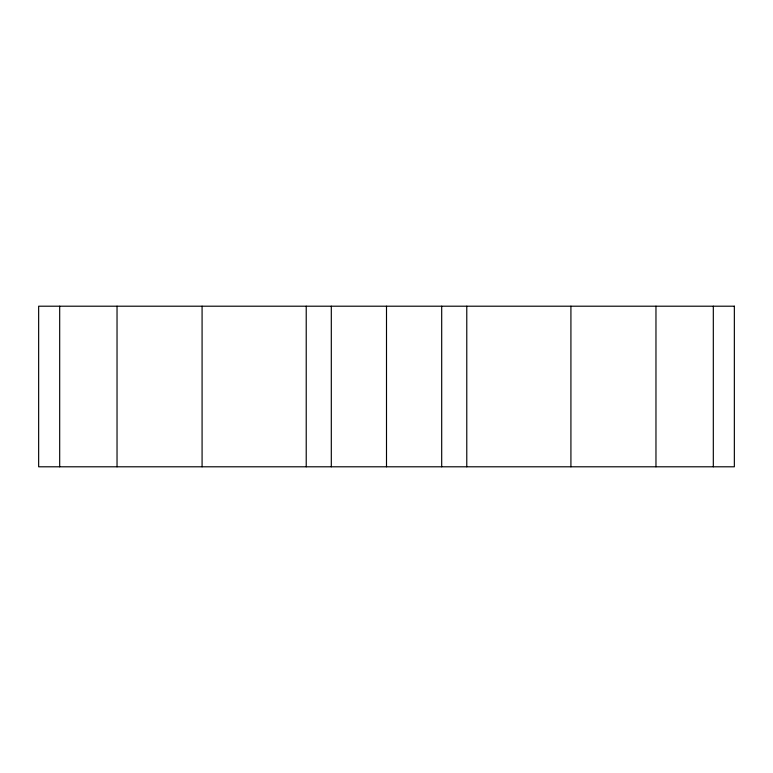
<?xml version="1.0" encoding="UTF-8"?>
<svg xmlns="http://www.w3.org/2000/svg" width="773" height="773" viewBox="0 0 773 773"><rect width="100%" height="100%" fill="white"/><g stroke="black" fill="none" stroke-linecap="round" stroke-linejoin="round"><path stroke-width="1.16" d="M713.315 306.205L713.315 466.795M655.968 306.205L655.968 466.795M570.918 306.205L570.918 466.795M466.776 306.205L466.776 466.795M441.692 306.205L441.692 466.795M386.5 306.205L386.5 466.795M331.308 306.205L331.308 466.795M306.224 306.205L306.224 466.795M202.082 306.205L202.082 466.795M117.032 306.205L117.032 466.795M59.685 306.205L59.685 466.795M734.35 306.205L38.65 306.205L38.65 466.795L734.35 466.795L734.35 306.205"/></g></svg>
